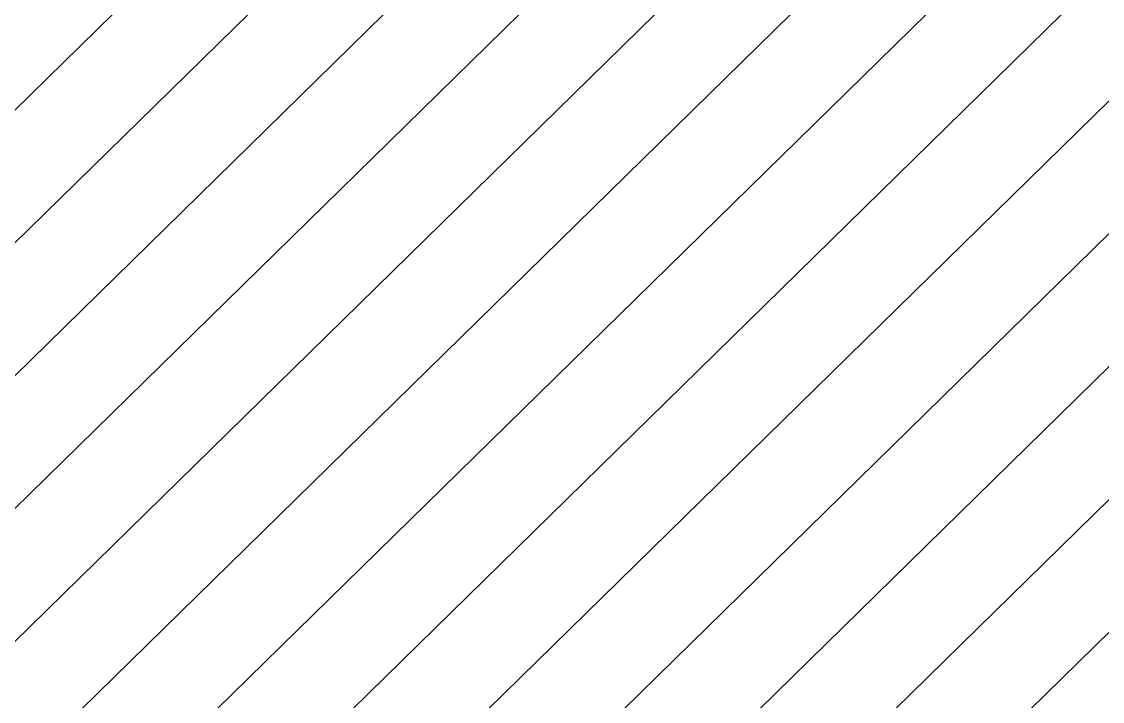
# Model space of a CAD drawing. Extents: x 7084 to 11035, y 13750 to 16729.
# Drawn here: x 8693.134 to 8697.078, y 15508.61 to 15511.089 of the extents above; entities that cross this region are included whole.
import ezdxf

# ---------------------------------------------------------------- set-up
doc = ezdxf.new("R2010")
doc.units = 0
doc.layers.add('Default', color=7, linetype='Continuous')

msp = doc.modelspace()

# ---------------------------------------------------------------- linework, layer by layer
at = {"layer": 'Default'}
for points in [[(8484.9857, 15214.2432), (8533.3207, 15239.5296), (8540.5704, 15239.0963), (8597.8276, 15357.7003), (8617.5413, 15360.7332), (8666.6188, 15430.2599), (8681.2778, 15423.1831), (8750.5721, 15405.115), (8824.9018, 15451.5711), (8748.7595, 15543.8321), (8705.8166, 15501.7792), (8691.1577, 15508.8559), (8734.1005, 15550.9088), (8755.4721, 15594.4842), (8847.4925, 15659.921), (9002.9049, 15696.7292), (9018.2842, 15721.4658), (9064.4222, 15689.583), (9260.7324, 15683.4483)], [(8540.984, 15238.2576), (8598.402, 15357.1949), (8617.6677, 15360.1588), (8666.8831, 15429.8807), (8681.2089, 15422.9648), (8750.6978, 15404.846), (8825.2364, 15451.4325), (8748.8801, 15543.9527), (8705.8166, 15501.7817), (8691.4908, 15508.6976), (8734.5543, 15550.8686), (8755.4402, 15593.4536), (8847.7191, 15659.0742), (9003.568, 15695.9858), (9018.5978, 15720.1602), (9063.6872, 15689.0021), (9260.5488, 15682.8501), (9371.2835, 15643.8879), (9484.0689, 15600.8244), (9544.7248, 15616.9407), (9854.3718, 15532.8643)], [(9854.2711, 15531.4261), (9543.7567, 15615.738), (9484.5114, 15599.9965), (9371.4101, 15643.1806), (9260.3653, 15682.2519), (9062.9522, 15688.4212), (9018.9113, 15718.8547), (9004.2311, 15695.2425), (8847.9456, 15658.2275), (8755.4083, 15592.4231), (8735.0081, 15550.8284), (8691.824, 15508.5393), (8705.8166, 15501.7842), (8749.0007, 15544.0733), (8825.5709, 15451.294), (8750.8235, 15404.5769), (8681.1399, 15422.7466), (8667.1473, 15429.5016), (8617.794, 15359.5844), (8598.9764, 15356.6894), (8541.3975, 15237.419), (8534.4774, 15237.8326), (8488.3394, 15213.6957)], [(8541.8111, 15236.5804), (8599.5508, 15356.1839), (8617.9204, 15359.01), (8667.4115, 15429.1225), (8681.071, 15422.5283), (8750.9492, 15404.3079), (8825.9054, 15451.1555), (8749.1213, 15544.1939), (8705.8166, 15501.7867), (8692.1571, 15508.3809), (8735.4619, 15550.7882), (8755.3763, 15591.3925), (8848.1722, 15657.3807), (9004.8942, 15694.4991), (9019.2249, 15717.5491), (9062.2171, 15687.8402), (9260.1817, 15681.6537), (9371.5366, 15642.4733), (9484.9539, 15599.1686), (9542.7887, 15614.5352), (9854.1704, 15529.9879)], [(9854.0696, 15528.5496), (9541.8206, 15613.3325), (9485.3964, 15598.3406), (9371.6632, 15641.766), (9259.9981, 15681.0556), (9061.4821, 15687.2593), (9019.5385, 15716.2436), (9005.5573, 15693.7558), (8848.3987, 15656.534), (8755.3444, 15590.362), (8735.9157, 15550.748), (8692.4903, 15508.2226), (8705.8166, 15501.7892), (8749.242, 15544.3146), (8826.2399, 15451.0169), (8751.075, 15404.0389), (8681.0021, 15422.31), (8667.6758, 15428.7434), (8618.0468, 15358.4356), (8600.1252, 15355.6784), (8542.2247, 15235.7417), (8535.6341, 15236.1356), (8491.6931, 15213.1481)], [(8493.37, 15212.8743), (8536.2124, 15235.2871), (8542.6383, 15234.9031), (8600.6996, 15355.1729), (8618.1732, 15357.8612), (8667.94, 15428.3643), (8680.9331, 15422.0917), (8751.2007, 15403.7698), (8826.5744, 15450.8784), (8749.3626, 15544.4352), (8705.8166, 15501.7917), (8692.8234, 15508.0643), (8736.3694, 15550.7077), (8755.3125, 15589.3314), (8848.6253, 15655.6873), (9006.2204, 15693.0124), (9019.8521, 15714.938), (9060.7471, 15686.6783), (9259.8145, 15680.4574), (9371.7898, 15641.0587), (9485.8389, 15597.5127), (9540.8525, 15612.1298), (9853.9689, 15527.1114)], [(9853.8682, 15525.6731), (9539.8844, 15610.927), (9486.2815, 15596.6847), (9371.9164, 15640.3514), (9259.6309, 15679.8592), (9060.0121, 15686.0974), (9020.1656, 15713.6325), (9006.8835, 15692.269), (8848.8518, 15654.8405), (8755.2805, 15588.3008), (8736.8232, 15550.6675), (8693.1566, 15507.9059), (8705.8166, 15501.7942), (8749.4832, 15544.5558), (8826.9089, 15450.7398), (8751.3264, 15403.5008), (8680.8642, 15421.8735), (8668.2042, 15427.9852), (8618.2995, 15357.2868), (8601.274, 15354.6675), (8543.0518, 15234.0644), (8536.7908, 15234.4386), (8495.0469, 15212.6005)], [(8751.4521, 15403.2318), (8827.2434, 15450.6013), (8749.6038, 15544.6764), (8705.8166, 15501.7967), (8693.4898, 15507.7476), (8737.277, 15550.6273), (8755.2486, 15587.2703), (8849.0784, 15653.9938), (9007.5466, 15691.5257), (9020.4792, 15712.3269), (9059.277, 15685.5164), (9259.4473, 15679.261), (9372.043, 15639.644), (9486.724, 15595.8568), (9538.9163, 15609.7243), (9853.7675, 15524.2349)], [(8490.0372, 15107.5103), (8498.4006, 15212.0529), (8537.9474, 15232.7417), (8543.879, 15232.3872), (8602.4228, 15353.6565), (8618.5523, 15356.138), (8668.7327, 15427.227), (8680.7264, 15421.4369), (8751.5778, 15402.9628), (8827.5779, 15450.4628), (8749.7245, 15544.7971), (8705.8166, 15501.7992), (8693.8229, 15507.5893), (8737.7308, 15550.5871), (8755.2167, 15586.2397), (8849.3049, 15653.147), (9008.2097, 15690.7823), (9020.7928, 15711.0214), (9058.542, 15684.9355), (9259.2637, 15678.6629), (9372.1696, 15638.9367), (9487.1665, 15595.0289), (9537.9482, 15608.5216), (9853.6667, 15522.7966)], [(8500.0775, 15211.7791), (8538.5258, 15231.8932), (8544.2926, 15231.5485), (8602.9973, 15353.151), (8618.6786, 15355.5635), (8668.9969, 15426.8479), (8680.6574, 15421.2186), (8751.7035, 15402.6937), (8827.9124, 15450.3242), (8749.8451, 15544.9177), (8705.8166, 15501.8017), (8694.1561, 15507.4309), (8738.1846, 15550.5469), (8755.1847, 15585.2092), (8849.5315, 15652.3003), (9008.8728, 15690.039), (9021.1063, 15709.7158), (9057.807, 15684.3546), (9259.0801, 15678.0647), (9372.2962, 15638.2294), (9487.609, 15594.2009), (9536.9802, 15607.3188), (9853.566, 15521.3584)], [(8501.7543, 15211.5053), (8539.1041, 15231.0447), (8544.7061, 15230.7099), (8603.5717, 15352.6455), (8618.805, 15354.9891), (8669.2611, 15426.4687), (8680.5885, 15421.0004), (8751.8293, 15402.4247), (8828.2469, 15450.1857), (8749.9657, 15545.0383), (8705.8166, 15501.8042), (8694.4892, 15507.2726), (8738.6384, 15550.5067), (8755.1528, 15584.1786), (8849.758, 15651.4535), (9009.5359, 15689.2956), (9021.4199, 15708.4103), (9057.072, 15683.7736), (9258.8966, 15677.4665), (9372.4228, 15637.5221)], [(9853.3646, 15518.4819), (9535.044, 15604.9134), (9488.4941, 15592.5451), (9372.5494, 15636.8148), (9258.713, 15676.8684), (9056.337, 15683.1927), (9021.7335, 15707.1047), (9010.199, 15688.5523), (8849.9846, 15650.6068), (8755.1209, 15583.148), (8739.0921, 15550.4665), (8694.8224, 15507.1142), (8705.8166, 15501.8067), (8750.0863, 15545.1589), (8828.5814, 15450.0472), (8751.955, 15402.1557), (8680.5196, 15420.7821), (8669.5254, 15426.0896), (8618.9314, 15354.4147), (8604.1461, 15352.1401), (8545.1197, 15229.8713), (8539.6825, 15230.1962), (8503.4312, 15211.2315)], [(8828.916, 15449.9086), (8750.207, 15545.2796), (8705.8166, 15501.8092), (8695.1556, 15506.9559), (8739.5459, 15550.4263), (8755.0889, 15582.1175), (8850.2111, 15649.76), (9010.8621, 15687.8089), (9022.047, 15705.7992), (9055.6019, 15682.6117), (9258.5294, 15676.2702), (9372.676, 15636.1075), (9488.9366, 15591.7171), (9534.0759, 15603.7106), (9853.2638, 15517.0437)]]:
    msp.add_lwpolyline(points, dxfattribs=at)

doc.saveas('drawing.dxf')
